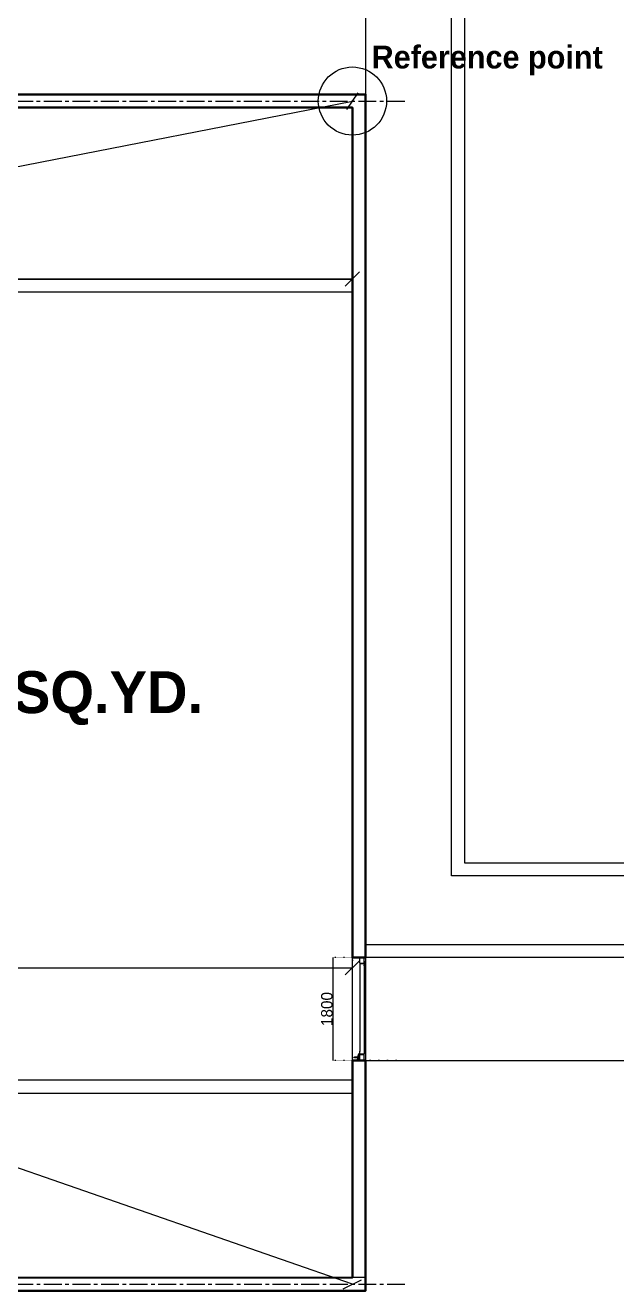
# Model space of a CAD drawing. Header units: metres. Extents: x 5205117 to 5948571, y 646915 to 1143748.
# Drawn here: x 5445994 to 5456334, y 906614 to 928736 of the extents above; entities that cross this region are included whole.
import ezdxf

# ---------------------------------------------------------------- set-up
doc = ezdxf.new("R2010")
doc.units = ezdxf.units.M
doc.header["$MEASUREMENT"] = 0
doc.header["$PDMODE"] = 35
doc.header["$PDSIZE"] = 10
for name, pattern in [('CENTER', [2, 1.25, -0.25, 0.25, -0.25]), ('DASHED', [0.75, 0.5, -0.25]), ('DOT2', [0.125, 0, -0.125])]:
    doc.linetypes.add(name, pattern=pattern)
doc.layers.get('0').update_dxf_attribs({"color": 1, "linetype": 'DASHED', "lineweight": 30})
for name, color, linetype, lineweight in [('A -Text-2', 203, 'Continuous', 0), ('A-Center line', 1, 'CENTER', 9), ('A-Door', 3, 'Continuous', 15), ('A-Elevation 2', 163, 'Continuous', 9), ('A-Elevation 3', 251, 'Continuous', 5), ('dim start point', 10, 'Continuous', 0), ('PLOT', 7, 'Continuous', 5), ('plot 5', 7, 'Continuous', 30), ('road', 7, 'Continuous', 9), ('road ht', 8, 'Continuous', 5)]:
    doc.layers.add(name, color=color, linetype=linetype, lineweight=lineweight)
doc.layers.add('A-GF', color=8, linetype='Continuous', lineweight=0, transparency=0.5)
doc.styles.add('CENTURY GOTHIC', font='GOTHIC.TTF')
doc.styles.get("Standard").update_dxf_attribs({"font": 'GOTHIC.TTF'})
doc.dimstyles.get("Standard").update_dxf_attribs({"dimtxt": 2, "dimasz": 1, "dimexe": 0, "dimexo": 0, "dimgap": 0.1, "dimtad": 1, "dimdsep": 46, "dimtxsty": 'Standard', "dimblk": 'OBLIQUE', "dimcen": 0.1, "dimclrd": 256, "dimclre": 256, "dimclrt": 256, "dimadec": 0, "dimazin": 0, "dimtfac": 1, "dimtofl": 0, "dimtmove": 1, "dimatfit": 2, "dimldrblk": 'OPEN90', "dimfxl": 1, "dimtolj": 1, "dimtzin": 0, "dimlwd": -1, "dimlwe": -1, "dimarcsym": 0})

# ---------------------------------------------------------------- blocks, each defined once
blk = doc.blocks.new('_Oblique')
at = {"color": 0, "linetype": 'ByBlock', "lineweight": -2}
blk.add_line((-0.5, -0.5), (0.5, 0.5), dxfattribs=at)
blk = doc.blocks.new('*D426')
at = {"layer": 'Defpoints', "color": 0, "ltscale": 5, "transparency": 16777216}
for p in [(5452568, 912425), (5451372, 910625), (5452568, 910625)]:
    blk.add_point(p, dxfattribs=at)
at = {"layer": 'road ht', "linetype": 'DOT2', "ltscale": 5, "transparency": 16777216}
for p, q in [((5452568, 912425), (5451372, 912425)), ((5452568, 910625), (5451372, 910625))]:
    blk.add_line(p, q, dxfattribs=at)
at = {"layer": 'road ht', "ltscale": 5, "transparency": 16777216}
blk.add_line((5451372, 912425), (5451372, 910625), dxfattribs=at)
for p, rotation in [((5451372, 912425), 90), ((5451372, 910625), 270)]:
    blk.add_blockref('_Oblique', p, dxfattribs=dict(at, rotation=rotation))
at = {"layer": 'road ht', "ltscale": 5, "transparency": 16777216, "insert": (5451267, 911525), "char_height": 200, "attachment_point": 5, "rotation": 90}
blk.add_mtext('\\A1;1800', dxfattribs=at)
blk = doc.blocks.new('_Open90')
at = {"color": 0, "linetype": 'ByBlock', "lineweight": -2}
for p, q in [((0, 0), (-1, 0)), ((-0.5, 0.5), (0, 0)), ((0, 0), (-0.5, -0.5))]:
    blk.add_line(p, q, dxfattribs=at)
blk = doc.blocks.new('A$C7DF671ED')
at = {"layer": 'A-Door'}
for p, q in [((0, 1800), (74, 1800)), ((0, 1738), (0, 1800)), ((74, 1700), (74, 1800)), ((-8, 1699), (-9, 1698)), ((-9, 1698), (-9, 1697)), ((-9, 1697), (-9, 1696)), ((-9, 1696), (-9, 1695)), ((-9, 1695), (-9, 1693)), ((-9, 1693), (-8, 1693)), ((-7, 1700), (-8, 1699)), ((-7, 1698), (-8, 1698)), ((-8, 1698), (-8, 1698)), ((-8, 1698), (-8, 1697)), ((-8, 1697), (-8, 1697)), ((-8, 1697), (-8, 1697)), ((-8, 1697), (-8, 1697)), ((-8, 1697), (-8, 1696)), ((-8, 1696), (-8, 1696)), ((-8, 1696), (-8, 1695)), ((-8, 1696), (-8, 1696)), ((-8, 1696), (-8, 1696)), ((-8, 1696), (-8, 1696)), ((-8, 1695), (-8, 1695)), ((-8, 1695), (-8, 1695)), ((-8, 1695), (-8, 1695)), ((-8, 1695), (-8, 1694)), ((-8, 1694), (-8, 1694)), ((-8, 1694), (-8, 1694)), ((-7, 1694), (-8, 1694)), ((-8, 1693), (-7, 1692)), ((-6, 1700), (-7, 1700)), ((-6, 1699), (-7, 1699)), ((-7, 1699), (-7, 1698)), ((-7, 1698), (-7, 1698)), ((-7, 1698), (-7, 1698)), ((-7, 1698), (-7, 1698)), ((-7, 1698), (-7, 1698)), ((-7, 1694), (-7, 1693)), ((-7, 1694), (-7, 1694)), ((-7, 1693), (-7, 1693)), ((-7, 1693), (-7, 1693)), ((-7, 1693), (-7, 1693)), ((-7, 1693), (-7, 1693)), ((-7, 1693), (-6, 1693)), ((-7, 1692), (-6, 1691)), ((-5, 1700), (-6, 1700)), ((-6, 1699), (-6, 1699)), ((-5, 1699), (-6, 1699)), ((-6, 1699), (-6, 1699)), ((-6, 1699), (-6, 1699)), ((-6, 1699), (-6, 1699)), ((-6, 1693), (-6, 1692)), ((-6, 1693), (-6, 1693)), ((-6, 1693), (-6, 1693)), ((-6, 1693), (-6, 1693)), ((-6, 1692), (-5, 1692)), ((-6, 1691), (-5, 1691)), ((-5, 1738), (0, 1738)), ((-5, 1738), (-5, 1733)), ((-5, 1733), (0, 1733)), ((-5, 1733), (-5, 1723)), ((-5, 1723), (0, 1723)), ((-5, 1723), (-5, 1718)), ((-5, 1718), (0, 1718)), ((-5, 1709), (-5, 1718)), ((-5, 1709), (0, 1709)), ((-5, 1709), (-5, 1700)), ((-5, 1700), (0, 1700)), ((-3, 1700), (-5, 1700)), ((-4, 1699), (-5, 1699)), ((-5, 1699), (-5, 1699)), ((-5, 1699), (-5, 1699)), ((-5, 1699), (-5, 1699)), ((-5, 1692), (-5, 1692)), ((-5, 1692), (-5, 1692)), ((-5, 1692), (-5, 1692)), ((-5, 1692), (-4, 1692)), ((-5, 1691), (-3, 1691)), ((-5, 1691), (-5, 1683)), ((0, 1691), (-5, 1691)), ((0, 1683), (-5, 1683)), ((-5, 1683), (-5, 1674)), ((0, 1674), (-5, 1674)), ((-5, 1674), (-5, 1668)), ((0, 1668), (-5, 1668)), ((-5, 1668), (-5, 1659)), ((0, 1659), (-5, 1659)), ((-5, 1659), (-5, 1654)), ((0, 1654), (-5, 1654)), ((-4, 1699), (-4, 1699)), ((-4, 1699), (-4, 1699)), ((-4, 1699), (-4, 1699)), ((-3, 1699), (-4, 1699)), ((-4, 1699), (-4, 1699)), ((-4, 1692), (-3, 1693)), ((-4, 1692), (-4, 1692)), ((-4, 1692), (-4, 1692)), ((-4, 1692), (-4, 1692)), ((-2, 1700), (-3, 1700)), ((-3, 1699), (-3, 1699)), ((-3, 1699), (-3, 1699)), ((-2, 1698), (-3, 1699)), ((-3, 1699), (-3, 1699)), ((-3, 1699), (-3, 1699)), ((-3, 1693), (-3, 1693)), ((-3, 1693), (-3, 1693)), ((-3, 1693), (-3, 1693)), ((-3, 1693), (-3, 1693)), ((-3, 1693), (-2, 1693)), ((-3, 1691), (-2, 1692)), ((-1, 1699), (-2, 1700)), ((-2, 1697), (-2, 1698)), ((-2, 1698), (-2, 1698)), ((-2, 1698), (-2, 1698)), ((-2, 1698), (-2, 1698)), ((-2, 1698), (-2, 1698)), ((-2, 1698), (-2, 1698)), ((-1, 1697), (-2, 1697)), ((-2, 1694), (-1, 1695)), ((-2, 1693), (-2, 1694)), ((-2, 1694), (-2, 1694)), ((-2, 1694), (-2, 1694)), ((-2, 1694), (-2, 1694)), ((-2, 1694), (-2, 1694)), ((-2, 1692), (-1, 1693)), ((-2, 1693), (-2, 1693)), ((-2, 1693), (-2, 1693)), ((-1, 1698), (-1, 1699)), ((0, 1697), (-1, 1698)), ((-1, 1696), (-1, 1697)), ((-1, 1697), (-1, 1697)), ((-1, 1697), (-1, 1697)), ((-1, 1697), (-1, 1697)), ((-1, 1696), (-1, 1696)), ((-1, 1696), (-1, 1696)), ((-1, 1695), (-1, 1696)), ((-1, 1696), (-1, 1696)), ((-1, 1693), (0, 1695)), ((-1, 1695), (-1, 1695)), ((-1, 1695), (-1, 1695)), ((-1, 1695), (-1, 1695)), ((-1, 1695), (-1, 1695)), ((-1, 1693), (-1, 1693)), ((0, 1738), (0, 1733)), ((0, 1723), (0, 1733)), ((0, 1718), (0, 1723)), ((0, 1709), (0, 1718)), ((0, 1700), (0, 1709)), ((74, 1700), (0, 1700)), ((0, 1696), (0, 1700)), ((0, 1696), (0, 1697)), ((0, 1695), (0, 1696)), ((0, 1693), (0, 1696)), ((0, 1691), (0, 1693)), ((0, 1691), (74, 1691)), ((0, 1683), (0, 1691)), ((0, 1683), (0, 1674)), ((0, 1668), (0, 1674)), ((0, 1659), (0, 1668)), ((0, 1654), (0, 1659)), ((0, 1654), (0, 109)), ((74, 1691), (74, 165)), ((0, 109), (74, 109)), ((0, 0), (0, 100)), ((0, 100), (74, 100)), ((74, 0), (0, 0)), ((81, 165), (74, 165)), ((74, 165), (74, 156)), ((81, 156), (74, 156)), ((74, 118), (74, 156)), ((74, 118), (75, 118)), ((74, 118), (74, 118)), ((74, 118), (74, 118)), ((74, 118), (74, 118)), ((74, 118), (74, 118)), ((74, 118), (74, 118)), ((75, 118), (74, 118)), ((74, 118), (74, 112)), ((81, 112), (74, 112)), ((74, 109), (74, 112)), ((78, 102), (74, 109)), ((74, 109), (74, 109)), ((74, 109), (74, 109)), ((74, 67), (74, 100)), ((74, 67), (79, 67)), ((74, 39), (74, 67)), ((74, 0), (74, 39)), ((74, 39), (79, 39)), ((81, 118), (75, 118)), ((81, 95), (78, 102)), ((82, 113), (79, 118)), ((79, 67), (79, 60)), ((79, 60), (91, 60)), ((79, 48), (79, 56)), ((92, 56), (79, 56)), ((79, 55), (79, 55)), ((79, 55), (79, 55)), ((79, 51), (79, 55)), ((79, 51), (79, 55)), ((79, 55), (79, 55)), ((81, 55), (79, 55)), ((79, 51), (79, 51)), ((79, 51), (79, 51)), ((79, 51), (79, 51)), ((79, 51), (80, 51)), ((93, 48), (79, 48)), ((79, 39), (79, 45)), ((79, 45), (93, 45)), ((80, 51), (81, 51)), ((80, 51), (80, 51)), ((80, 51), (80, 51)), ((81, 165), (81, 156)), ((81, 156), (81, 123)), ((86, 125), (81, 123)), ((81, 123), (81, 118)), ((81, 112), (81, 118)), ((84, 88), (81, 95)), ((81, 55), (82, 55)), ((81, 55), (81, 55)), ((81, 51), (82, 51)), ((81, 51), (81, 51)), ((81, 51), (81, 51)), ((86, 106), (82, 113)), ((82, 55), (83, 55)), ((82, 55), (82, 55)), ((82, 51), (82, 51)), ((82, 51), (83, 51)), ((83, 55), (84, 55)), ((83, 51), (84, 51)), ((87, 81), (84, 88)), ((84, 55), (86, 55)), ((84, 55), (84, 55)), ((84, 51), (86, 51)), ((84, 51), (84, 51)), ((90, 118), (86, 125)), ((89, 99), (86, 106)), ((86, 55), (87, 55)), ((86, 55), (86, 55)), ((86, 51), (86, 51)), ((86, 51), (87, 51)), ((89, 73), (87, 81)), ((87, 55), (88, 55)), ((87, 51), (88, 51)), ((88, 55), (89, 55)), ((88, 55), (88, 55)), ((88, 51), (89, 51)), ((88, 51), (88, 51)), ((92, 91), (89, 99)), ((90, 66), (89, 73)), ((89, 55), (89, 51)), ((89, 55), (90, 55)), ((89, 51), (90, 51)), ((89, 12), (90, 17)), ((89, 12), (90, 8)), ((94, 110), (90, 118)), ((91, 60), (90, 66)), ((90, 55), (91, 55)), ((90, 55), (90, 55)), ((90, 55), (90, 55)), ((91, 51), (90, 51)), ((90, 51), (90, 51)), ((90, 51), (90, 51)), ((90, 17), (92, 20)), ((92, 5), (90, 8)), ((91, 60), (110, 60)), ((91, 55), (91, 55)), ((92, 55), (91, 55)), ((92, 51), (91, 51)), ((91, 51), (91, 51)), ((95, 83), (92, 91)), ((92, 56), (93, 56)), ((92, 55), (92, 56)), ((92, 55), (92, 55)), ((94, 55), (92, 55)), ((92, 55), (92, 55)), ((93, 51), (92, 55)), ((92, 51), (92, 51)), ((93, 51), (92, 51)), ((92, 20), (94, 22)), ((95, 2), (92, 5)), ((93, 56), (94, 56)), ((93, 50), (93, 51)), ((94, 51), (93, 51)), ((93, 48), (93, 50)), ((93, 48), (111, 48)), ((93, 43), (93, 45)), ((93, 45), (112, 45)), ((94, 35), (93, 43)), ((98, 102), (94, 110)), ((94, 56), (95, 56)), ((94, 51), (94, 55)), ((95, 55), (94, 55)), ((94, 55), (94, 55)), ((94, 55), (94, 55)), ((94, 55), (94, 55)), ((95, 51), (94, 51)), ((94, 51), (94, 51)), ((94, 51), (94, 51)), ((94, 51), (94, 51)), ((94, 22), (94, 35)), ((94, 22), (95, 23)), ((94, 17), (94, 22)), ((112, 17), (94, 17)), ((97, 75), (95, 83)), ((95, 56), (96, 56)), ((97, 55), (95, 55)), ((97, 51), (95, 51)), ((95, 23), (98, 25)), ((98, 0), (95, 2)), ((96, 56), (96, 56)), ((96, 56), (96, 56)), ((96, 56), (96, 56)), ((97, 56), (96, 56)), ((99, 68), (97, 75)), ((97, 56), (99, 56)), ((97, 55), (97, 55)), ((98, 55), (97, 55)), ((97, 55), (97, 55)), ((97, 51), (97, 51)), ((98, 51), (97, 51)), ((97, 51), (97, 51)), ((101, 94), (98, 102)), ((98, 55), (98, 55)), ((99, 55), (98, 55)), ((98, 51), (98, 51)), ((98, 51), (99, 51)), ((103, 26), (98, 25)), ((101, 60), (99, 68)), ((99, 56), (99, 56)), ((102, 56), (99, 56)), ((100, 55), (99, 55)), ((99, 51), (100, 51)), ((100, 55), (100, 51)), ((100, 55), (100, 55)), ((100, 55), (100, 55)), ((100, 55), (100, 55)), ((100, 55), (100, 55)), ((100, 55), (111, 55)), ((100, 51), (100, 51)), ((100, 51), (100, 51)), ((100, 51), (100, 51)), ((100, 51), (100, 51)), ((111, 51), (100, 51)), ((104, 86), (101, 94)), ((102, 51), (101, 56)), ((102, 56), (103, 56)), ((102, 48), (102, 51)), ((102, 43), (102, 45)), ((103, 35), (102, 43)), ((103, 56), (111, 56)), ((103, 35), (103, 17)), ((107, 25), (103, 26)), ((107, 78), (104, 86)), ((109, 69), (107, 78)), ((111, 23), (107, 25)), ((107, 0), (111, 2)), ((110, 61), (109, 69)), ((110, 60), (110, 61)), ((110, 60), (163, 60)), ((111, 55), (111, 56)), ((111, 56), (163, 56)), ((113, 55), (111, 55)), ((111, 55), (111, 55)), ((111, 52), (111, 55)), ((111, 51), (111, 52)), ((113, 51), (111, 51)), ((111, 51), (111, 51)), ((111, 48), (111, 51)), ((111, 48), (163, 48)), ((112, 22), (111, 23)), ((111, 2), (114, 5)), ((112, 44), (112, 45)), ((112, 45), (163, 45)), ((112, 35), (112, 44)), ((112, 22), (112, 35)), ((114, 20), (112, 22)), ((112, 21), (112, 22)), ((112, 17), (112, 19)), ((115, 55), (113, 55)), ((115, 51), (113, 51)), ((115, 17), (114, 20)), ((114, 5), (115, 8)), ((115, 55), (115, 55)), ((115, 55), (115, 51)), ((115, 55), (115, 55)), ((115, 55), (115, 55)), ((115, 55), (115, 55)), ((116, 55), (115, 55)), ((115, 51), (115, 51)), ((116, 51), (115, 51)), ((115, 51), (115, 51)), ((115, 51), (115, 51)), ((115, 51), (115, 51)), ((115, 17), (116, 12)), ((115, 8), (116, 12)), ((116, 55), (116, 55)), ((116, 55), (116, 51)), ((116, 55), (116, 55)), ((116, 55), (116, 55)), ((117, 55), (116, 55)), ((116, 51), (116, 51)), ((116, 51), (116, 51)), ((116, 51), (116, 51)), ((117, 51), (116, 51)), ((141, 55), (117, 55)), ((117, 51), (149, 51)), ((141, 55), (141, 55)), ((149, 55), (141, 55)), ((149, 55), (149, 51)), ((153, 55), (149, 55)), ((157, 51), (149, 51)), ((153, 55), (153, 55)), ((157, 55), (153, 55)), ((157, 51), (157, 55)), ((157, 55), (163, 55)), ((157, 51), (163, 51)), ((163, 60), (163, 60)), ((163, 60), (164, 60)), ((163, 60), (163, 60)), ((163, 56), (163, 55)), ((163, 55), (163, 51)), ((163, 55), (166, 55)), ((163, 51), (163, 48)), ((163, 51), (166, 51)), ((163, 45), (163, 45)), ((163, 45), (163, 45)), ((163, 45), (164, 45)), ((164, 60), (164, 59)), ((164, 59), (165, 59)), ((164, 59), (164, 59)), ((164, 45), (165, 46)), ((164, 45), (164, 45)), ((164, 45), (164, 45)), ((165, 59), (165, 59)), ((165, 59), (165, 58)), ((165, 58), (165, 58)), ((165, 58), (165, 58)), ((165, 58), (166, 57)), ((165, 47), (166, 47)), ((165, 46), (165, 47)), ((165, 47), (165, 47)), ((165, 46), (165, 46)), ((165, 46), (165, 46)), ((166, 57), (166, 57)), ((166, 57), (166, 55)), ((166, 55), (166, 51)), ((166, 55), (167, 55)), ((166, 51), (166, 48)), ((166, 51), (167, 51)), ((166, 48), (166, 47)), ((167, 55), (167, 55)), ((167, 55), (167, 51)), ((167, 55), (167, 55)), ((167, 55), (167, 55)), ((171, 55), (167, 55)), ((167, 51), (167, 51)), ((167, 51), (167, 51)), ((167, 51), (167, 51)), ((167, 51), (176, 51)), ((172, 55), (171, 55)), ((172, 55), (173, 55)), ((173, 55), (173, 55)), ((175, 55), (173, 55)), ((176, 55), (175, 55)), ((175, 55), (175, 55)), ((176, 55), (176, 51)), ((178, 55), (176, 55)), ((176, 55), (176, 55)), ((178, 51), (176, 51)), ((178, 55), (179, 55)), ((179, 51), (178, 51)), ((179, 55), (180, 55)), ((180, 51), (179, 51)), ((180, 55), (180, 55)), ((180, 55), (180, 55)), ((180, 55), (181, 55)), ((180, 51), (180, 51)), ((180, 51), (180, 51)), ((181, 51), (180, 51)), ((181, 55), (181, 55)), ((181, 51), (181, 55)), ((181, 51), (181, 51)), ((98, 0), (103, -1)), ((107, 0), (103, -1))]:
    blk.add_line(p, q, dxfattribs=at)
blk = doc.blocks.new('*D456')
at = {"layer": 'Defpoints', "color": 0, "ltscale": 5, "transparency": 16777216}
for p in [(5451713, 924296), (5435817, 923811), (5451713, 923811)]:
    blk.add_point(p, dxfattribs=at)
at = {"layer": 'dim start point', "linetype": 'DOT2', "ltscale": 5, "transparency": 16777216}
for p, q in [((5435817, 923811), (5435817, 924296)), ((5451713, 923811), (5451713, 924296))]:
    blk.add_line(p, q, dxfattribs=at)
at = {"layer": 'dim start point', "color": 1, "ltscale": 5, "transparency": 16777216}
blk.add_line((5435817, 924296), (5451713, 924296), dxfattribs=at)
at = {"layer": 'dim start point', "color": 1, "ltscale": 5, "transparency": 16777216, "xscale": 250, "yscale": 250, "zscale": 250, "rotation": 180}
blk.add_blockref('_Oblique', (5435817, 924296), dxfattribs=at)
at = {"layer": 'dim start point', "color": 1, "ltscale": 5, "transparency": 16777216, "xscale": 250, "yscale": 250, "zscale": 250}
blk.add_blockref('_Oblique', (5451713, 924296), dxfattribs=at)
at = {"layer": 'dim start point', "color": 1, "ltscale": 5, "transparency": 16777216, "insert": (5443765, 924580), "char_height": 350, "attachment_point": 5}
blk.add_mtext('\\A1;15896', dxfattribs=at)
blk = doc.blocks.new('*D458')
at = {"layer": 'Defpoints', "color": 0, "ltscale": 5, "transparency": 16777216}
for p in [(5451713, 927410), (5451713, 927410), (5435817, 924296)]:
    blk.add_point(p, dxfattribs=at)
at = {"layer": 'dim start point', "color": 1, "ltscale": 5, "transparency": 16777216}
blk.add_line((5435817, 924296), (5451713, 927410), dxfattribs=at)
at = {"layer": 'dim start point', "linetype": 'DOT2', "ltscale": 5, "transparency": 16777216}
for p, q in [((5451713, 927410), (5451713, 927410)), ((5435817, 924296), (5435817, 924296))]:
    blk.add_line(p, q, dxfattribs=at)
at = {"layer": 'dim start point', "color": 1, "ltscale": 5, "transparency": 16777216, "xscale": 250, "yscale": 250, "zscale": 250}
for p, rotation in [((5451713, 927410), 11.08575743381553), ((5435817, 924296), 191.0857574338155)]:
    blk.add_blockref('_Oblique', p, dxfattribs=dict(at, rotation=rotation))
at = {"layer": 'dim start point', "color": 1, "ltscale": 5, "transparency": 16777216, "insert": (5443710, 926132), "char_height": 350, "attachment_point": 5, "rotation": 11.0858}
blk.add_mtext('\\A1;16199', dxfattribs=at)
blk = doc.blocks.new('*D463')
at = {"layer": 'Defpoints', "color": 0, "ltscale": 5, "transparency": 16777216}
for p in [(5435817, 912246), (5435817, 912246), (5451713, 906709)]:
    blk.add_point(p, dxfattribs=at)
at = {"layer": 'road ht', "linetype": 'DOT2', "ltscale": 5, "transparency": 16777216}
for p, q in [((5435817, 912246), (5435817, 912246)), ((5451713, 906709), (5451713, 906709))]:
    blk.add_line(p, q, dxfattribs=at)
at = {"layer": 'road ht', "color": 1, "ltscale": 5, "transparency": 16777216}
blk.add_line((5451713, 906709), (5435817, 912246), dxfattribs=at)
at = {"layer": 'road ht', "color": 1, "ltscale": 5, "transparency": 16777216, "xscale": 250, "yscale": 250, "zscale": 250}
for p, rotation in [((5435817, 912246), 160.7968745499854), ((5451713, 906709), 340.7968745499855)]:
    blk.add_blockref('_Oblique', p, dxfattribs=dict(at, rotation=rotation))
at = {"layer": 'road ht', "color": 1, "ltscale": 5, "transparency": 16777216, "insert": (5443858, 909745), "char_height": 350, "attachment_point": 5, "rotation": 340.7969}
blk.add_mtext('\\A1;16833', dxfattribs=at)
blk = doc.blocks.new('*D464')
at = {"layer": 'Defpoints', "color": 0, "ltscale": 5, "transparency": 16777216}
for p in [(5451713, 912691), (5435817, 912280), (5451713, 912246)]:
    blk.add_point(p, dxfattribs=at)
at = {"layer": 'road ht', "linetype": 'DOT2', "ltscale": 5, "transparency": 16777216}
for p, q in [((5451713, 912691), (5451713, 912246)), ((5435817, 912280), (5435817, 912246))]:
    blk.add_line(p, q, dxfattribs=at)
at = {"layer": 'road ht', "color": 1, "ltscale": 5, "transparency": 16777216}
blk.add_line((5435817, 912246), (5451713, 912246), dxfattribs=at)
at = {"layer": 'road ht', "color": 1, "ltscale": 5, "transparency": 16777216, "xscale": 250, "yscale": 250, "zscale": 250, "rotation": 180}
blk.add_blockref('_Oblique', (5435817, 912246), dxfattribs=at)
at = {"layer": 'road ht', "color": 1, "ltscale": 5, "transparency": 16777216, "xscale": 250, "yscale": 250, "zscale": 250}
blk.add_blockref('_Oblique', (5451713, 912246), dxfattribs=at)
at = {"layer": 'road ht', "color": 1, "ltscale": 5, "transparency": 16777216, "insert": (5443765, 912530), "char_height": 350, "attachment_point": 5}
blk.add_mtext('\\A1;15896', dxfattribs=at)

msp = doc.modelspace()

# ---------------------------------------------------------------- linework, layer by layer
at = {"layer": 'A-Center line', "ltscale": 250}
for p, q in [((5404317.4, 927410.4), (5452650.5, 927410.4)), ((5404318.6, 906709.1), (5452651.8, 906709.1))]:
    msp.add_line(p, q, dxfattribs=at)
at = {"layer": 'A-Elevation 2', "ltscale": 5}
msp.add_lwpolyline([(5451943.5, 912655.3), (5457413.5, 912655.3), (5457413.5, 913855.3), (5453443.5, 913855.3), (5453443.5, 930460.3), (5457413.5, 930460.3), (5457413.5, 931660.3), (5453443.5, 931660.3), (5453443.5, 936620.3), (5457413.5, 936620.3), (5457413.5, 937820.3), (5451943.5, 937820.3), (5451943.5, 938050.3), (5457643.5, 938050.3), (5457643.5, 936390.3), (5453673.5, 936390.3), (5453673.5, 931890.3), (5457643.5, 931890.3), (5457643.5, 930230.3), (5453673.5, 930230.3), (5453673.5, 914085.3), (5457643.5, 914085.3), (5457643.5, 912425.3), (5451943.5, 912425.3)], close=True, dxfattribs=at)
at = {"layer": 'A-Elevation 3', "ltscale": 5}
for p, q in [((5451713.5, 910625.3), (5451713.5, 912425.3)), ((5451943.5, 910855.3), (5451943.5, 912195.3))]:
    msp.add_line(p, q, dxfattribs=at)
msp.add_lwpolyline([(5451943.5, 910625.3), (5457413.5, 910625.3), (5457413.5, 901965.3), (5449443.5, 901965.3)], dxfattribs=at)
at = {"layer": 'A-GF', "ltscale": 5}
for points in [[(5451713.2, 924296.7), (5437016.8, 924295.4)], [(5451713.2, 924066.7), (5437016.8, 924065.4)], [(5405079.6, 910283.8), (5451713.2, 910283.8)], [(5405079.6, 910053.8), (5451713.2, 910053.8)]]:
    msp.add_lwpolyline(points, dxfattribs=at)
at = {"layer": 'PLOT', "ltscale": 0.5}
msp.add_line((5404846.9, 927525.3), (5451943.5, 927525.3), dxfattribs=at)
at = {"layer": 'plot 5'}
for points in [[(5405079.6, 927295.3), (5405079.6, 924293.8), (5404846.9, 924293.8), (5404846.9, 927528), (5451943.4, 927526.7), (5451943.3, 912425.3), (5451713.2, 912425.3), (5451713.2, 927296.7), (5405079.6, 927295.3)], [(5405079.6, 906823.9), (5451713.2, 906826.7), (5451713.2, 910625.3), (5451943.3, 910625.3), (5451943.3, 906596.7), (5404846.9, 906596.7), (5404846.5, 910283.8), (5405076.5, 910283.8), (5405076.7, 906823.9)]]:
    msp.add_lwpolyline(points, dxfattribs=at)
at = {"layer": 'road', "ltscale": 0.5}
msp.add_line((5451943.5, 948225.3), (5451943.5, 906825.3), dxfattribs=at)
msp.add_lwpolyline([(5451943.5, 906825.3), (5449443.5, 906825.3)], dxfattribs=at)
at = {"layer": 'road ht', "color": 12, "ltscale": 5}
msp.add_circle((5451713.4, 927410.4, -19.9), 596.2, dxfattribs=at)

# ---------------------------------------------------------------- block references
at = {"layer": 'A-Door', "ltscale": 5, "xscale": -1}
msp.add_blockref('A$C7DF671ED', (5451918.5, 910625.3), dxfattribs=at)

# ---------------------------------------------------------------- texts
at = {"layer": 'A -Text-2', "insert": (5444851.5, 916964), "char_height": 800, "width": 20390.398, "attachment_point": 5, "style": 'CENTURY GOTHIC'}
msp.add_mtext('{\\fCentury Gothic|b1|i0|c0|p34;\\H0.91667x;2 BHK-216 SQ.YD.}', dxfattribs=at)
at = {"layer": 'dim start point', "insert": (5452048, 927860.1), "char_height": 400, "width": 20351.475, "attachment_point": 7, "rotation": 359.98579, "style": 'CENTURY GOTHIC'}
msp.add_mtext('{\\fCentury Gothic|b1|i0|c0|p34;\\C1;Reference point }', dxfattribs=at)

# ---------------------------------------------------------------- dimensions: what is measured, and where the dimension line sits
at = {"layer": 'dim start point', "color": 12, "ltscale": 5}
dim = msp.add_aligned_dim(p1=(5435816.8, 924295.8), p2=(5451713.2, 927410.4), distance=0, dimstyle='Standard', override={"dimtxt": 350, "dimasz": 250, "dimgap": 100, "dimdec": 0, "dimclrd": 1, "dimclrt": 1, "dimtdec": 0, "dimfxl": 0.1}, dxfattribs=at)
dim.commit()
dim.dimension.update_dxf_attribs({"geometry": '*D458', "text_midpoint": (5443710.4, 926131.6)})
dim = msp.add_linear_dim(base=(5451713.2, 924295.8), p1=(5435816.8, 923810.8), p2=(5451713.2, 923810.8), dimstyle='Standard', override={"dimtxt": 350, "dimasz": 250, "dimgap": 100, "dimdec": 0, "dimclrd": 1, "dimclrt": 1, "dimtdec": 0, "dimfxl": 0.1}, dxfattribs=at)
dim.commit()
dim.dimension.update_dxf_attribs({"geometry": '*D456', "text_midpoint": (5443765, 924579.6)})
at = {"layer": 'road ht', "color": 12, "ltscale": 5}
dim = msp.add_linear_dim(base=(5451713.2, 912245.8), p1=(5435816.8, 912280.4), p2=(5451713.2, 912690.7), dimstyle='Standard', override={"dimtxt": 350, "dimasz": 250, "dimgap": 100, "dimdec": 0, "dimclrd": 1, "dimclrt": 1, "dimtdec": 0, "dimfxl": 0.1}, dxfattribs=at)
dim.commit()
dim.dimension.update_dxf_attribs({"geometry": '*D464', "text_midpoint": (5443765, 912529.6)})
dim = msp.add_aligned_dim(p1=(5451713.2, 906709.1), p2=(5435816.8, 912245.8), distance=0, dimstyle='Standard', override={"dimtxt": 350, "dimasz": 250, "dimgap": 100, "dimdec": 0, "dimclrd": 1, "dimclrt": 1, "dimtdec": 0, "dimfxl": 0.1}, dxfattribs=at)
dim.commit()
dim.dimension.update_dxf_attribs({"geometry": '*D463', "text_midpoint": (5443858.4, 909745.5)})
at = {"layer": 'road ht', "ltscale": 5}
dim = msp.add_linear_dim(base=(5451371.7, 910625.3), p1=(5452568.2, 912425.3), p2=(5452568.2, 910625.3), angle=90, dimstyle='Standard', override={"dimtxt": 200, "dimdec": 0, "dimtdec": 0, "dimfxl": 0.1}, dxfattribs=at)
dim.commit()
dim.dimension.update_dxf_attribs({"geometry": '*D426', "text_midpoint": (5451266.6, 911525.3)})

doc.saveas('drawing.dxf')
